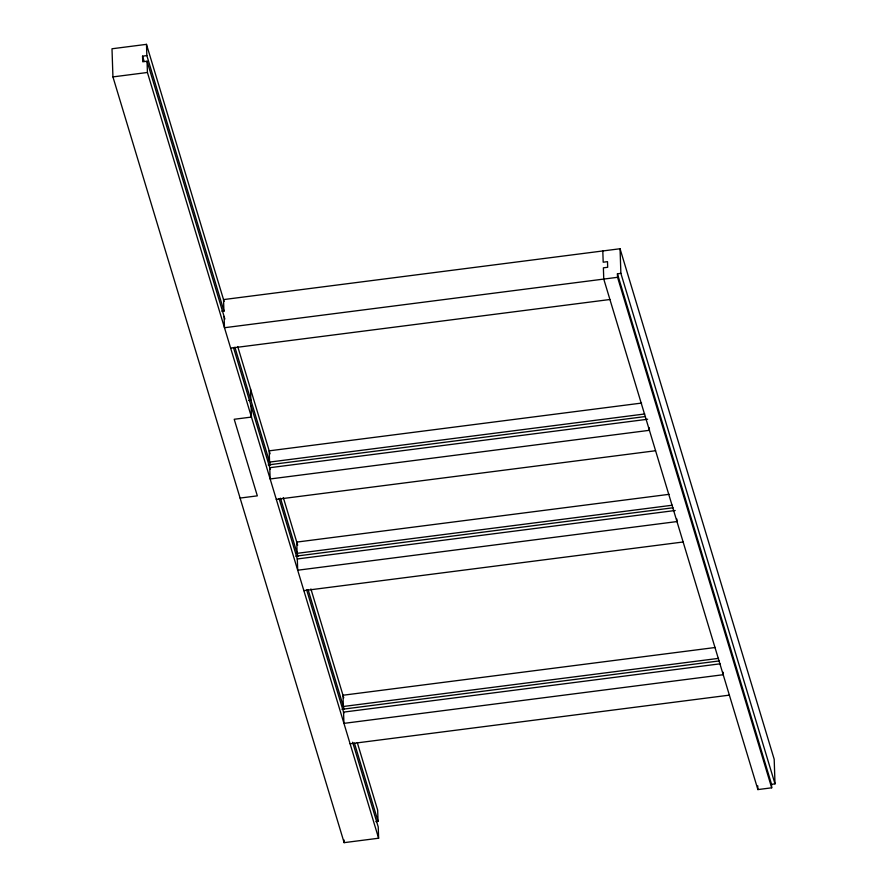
<?xml version="1.0" encoding="UTF-8"?>
<svg xmlns="http://www.w3.org/2000/svg" width="887" height="887" viewBox="0 0 887 887"><rect width="100%" height="100%" fill="white"/><g stroke="black" fill="none" stroke-linecap="round" stroke-linejoin="round"><path stroke-width="1.33" d="M224.101 301.469L146.477 44.35L111.995 48.774L112.937 76.903L344.134 842.65L378.616 838.226L378.239 826.972L352.638 742.219M224.877 319.032L147.042 61.225L142.729 61.78L142.541 56.158L146.854 55.604L224.078 311.392M112.937 76.903L147.419 72.479L378.616 838.226M775.005 783.853L620.878 273.351L617.43 273.795L771.557 784.296L775.005 783.853L774.185 759.239L620.046 248.748L223.535 299.595L223.912 310.849L221.761 311.126M602.805 250.954L603.193 262.208L607.495 261.654L607.684 267.275L603.382 267.83L603.759 279.083L757.886 789.585L771.679 787.811L617.552 277.309L224.478 327.724L224.101 316.482M230.653 348.147L609.923 299.507M248.737 400.469L250.888 400.192L250.511 388.938M641.6 403.075L269.193 450.84L269.581 462.083L644.727 413.974M268.196 464.921L645.492 416.524M647.665 419.241L269.77 467.715L270.147 478.969L649.417 430.317L649.328 427.822M240.1 498.062L257.33 495.855L234.212 419.274L251.453 417.067L251.076 405.814M276.312 499.381L655.582 450.74M669.153 494.325L296.746 542.09L297.123 553.344L672.279 505.224M295.748 556.171L673.045 507.774M675.218 510.491L297.311 558.965L297.699 570.219L676.969 521.567L676.881 519.072M303.864 590.631L683.134 541.99M715.388 647.477L342.992 695.242L343.369 706.484L718.514 658.376M341.983 709.312L719.29 660.926M720.078 663.82L343.557 712.117L343.934 723.371L723.204 674.719L723.127 672.224M350.099 743.783L729.369 695.142M375.888 821.628L378.039 821.351L377.662 810.097L357.273 742.552M237.705 346.529L270.103 453.834M283.297 497.54L297.699 545.217M310.893 588.924L343.757 697.792M234.878 347.172L270.48 465.087M280.48 498.195L298.076 556.471M308.066 589.578L344.134 709.046M354.456 743.206L378.039 821.351M233.469 347.504L270.269 469.389M279.072 498.527L297.467 559.442M306.658 589.91L343.846 713.081M142.541 56.158L144.137 61.458M771.557 784.296L771.679 787.811M757.764 785.838L757.886 789.585M620.046 248.748L620.878 273.351M617.43 273.795L617.552 277.309M344.045 839.967L344.134 842.65M146.477 44.35L146.854 55.604M147.042 61.225L147.419 72.479"/></g></svg>
